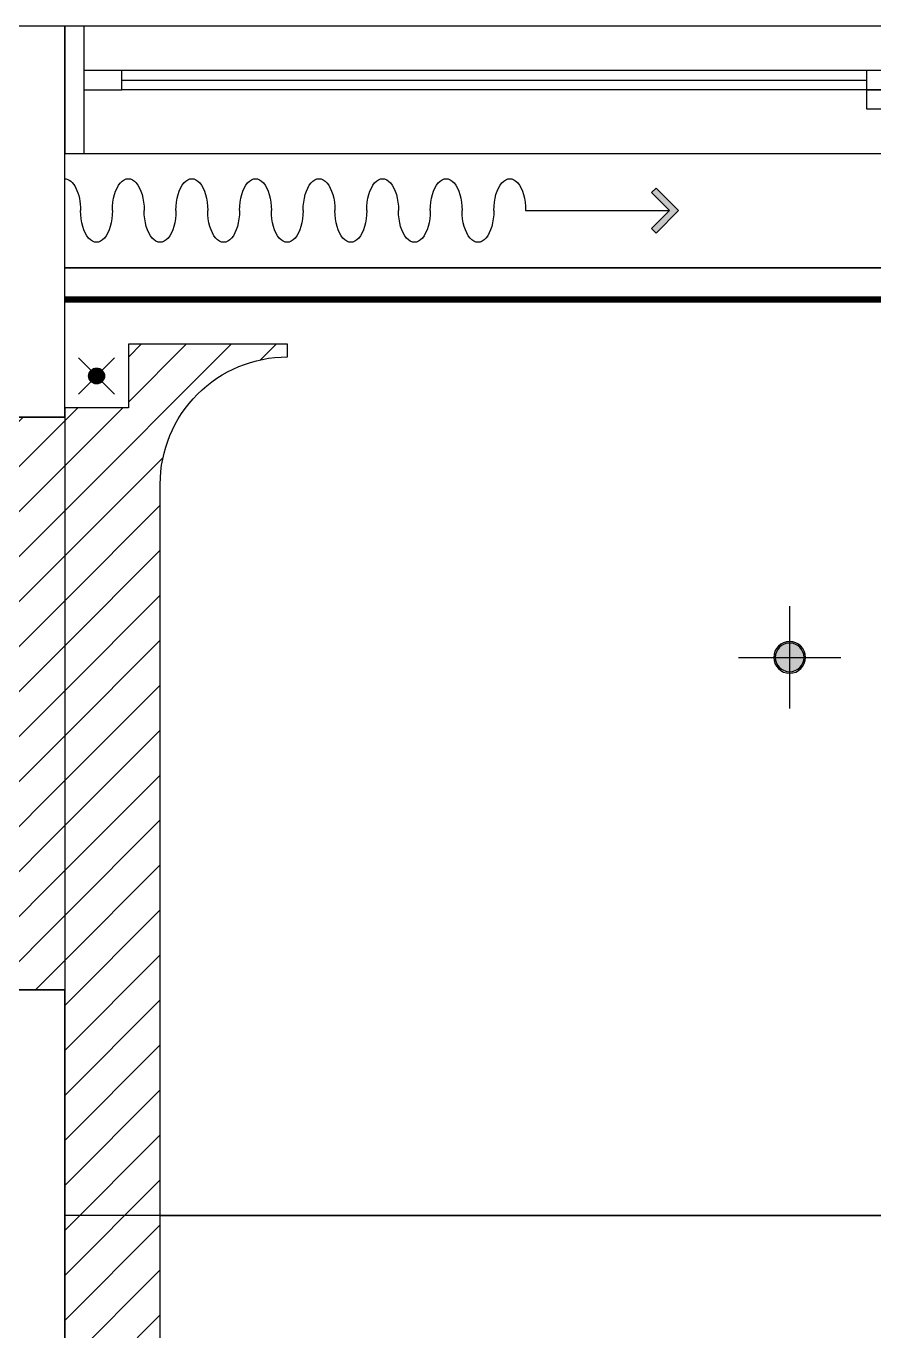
# Model space of a CAD drawing. Header units: inches. Extents: x 3778 to 56227, y -16914 to 35091.
# Drawn here: x 39749 to 41083, y 16468 to 18519 of the extents above; entities that cross this region are included whole.
import ezdxf

# ---------------------------------------------------------------- set-up
doc = ezdxf.new("R2010")
doc.units = ezdxf.units.IN
doc.header["$LTSCALE"] = 100
doc.header["$MEASUREMENT"] = 0
doc.linetypes.add('HID', pattern=[2.5, 1.5, -1])
for name, color, linetype in [('01. F-소품', 3, 'Continuous'), ('03-WAL NEW', 3, 'Continuous'), ('06-LIGHT', 4, 'Continuous'), ('07-DIM WAL', 5, 'Continuous'), ('7', 7, 'Continuous'), ('HAT', 8, 'Continuous'), ('RC-LIGHT', 7, 'Continuous'), ('도면층2', 2, 'Continuous'), ('도면층4', 4, 'Continuous'), ('도면층5', 5, 'Continuous')]:
    doc.layers.add(name, color=color, linetype=linetype)
pattern_1 = [(45, (25800, 0), (-35.35534, 35.35534), [])]

# ---------------------------------------------------------------- blocks, each defined once
blk = doc.blocks.new('FSFF')
at = {"layer": '도면층2'}
for p, q in [((45887.4, 8547.4), (45267.4, 8547.4)), ((45887.4, 7932.4), (45887.4, 8547.4)), ((45887.4, 7932.4), (45687.4, 7932.4)), ((45322.4, 7032.4), (45887.4, 7032.4)), ((45887.4, 3232.4), (45887.4, 7032.4))]:
    blk.add_line(p, q, dxfattribs=at)
at = {"layer": '도면층4'}
for p, q in [((50387.4, 8547.4), (45887.4, 8547.4)), ((45887.4, 8547.4), (45887.4, 8347.4)), ((45917.4, 8547.4), (45917.4, 8347.4)), ((45977.4, 8462.4), (47148.4, 8462.4)), ((45887.4, 8347.4), (50387.4, 8347.4))]:
    blk.add_line(p, q, dxfattribs=at)
for points in [[(45917.4, 8477.4), (45917.4, 8447.4), (45977.4, 8447.4), (45977.4, 8477.4)], [(47148.4, 8477.4), (47148.4, 8447.4), (47208.4, 8447.4), (47208.4, 8477.4)], [(47148.4, 8447.4), (47148.4, 8417.4), (47208.4, 8417.4), (47208.4, 8447.4)]]:
    blk.add_lwpolyline(points, close=True, dxfattribs=at)
at = {"layer": '도면층5'}
for p, q in [((47148.4, 8477.4), (45977.4, 8477.4)), ((47148.4, 8447.4), (45977.4, 8447.4))]:
    blk.add_line(p, q, dxfattribs=at)
blk = doc.blocks.new('1')
at = {"linetype": 'Continuous'}
h = blk.add_hatch(color=4, dxfattribs=at)
h.dxf.hatch_style = 1
edge = h.paths.add_edge_path()
edge.add_arc((11539653.5, -14273503.8), 37.5, 0, 360)
at = {"color": 1, "linetype": 'Continuous'}
for p, q in [((11539653.5, -14273637.1), (11539653.5, -14273370.5)), ((11539520.2, -14273503.8), (11539786.8, -14273503.8))]:
    blk.add_line(p, q, dxfattribs=at)
at = {"color": 4, "linetype": 'Continuous'}
for radius in [41.5, 37.5]:
    blk.add_circle((11539653.5, -14273503.8), radius, dxfattribs=at)
blk = doc.blocks.new('CJWSWJDEH')
at = {"layer": 'HAT'}
h = blk.add_hatch(dxfattribs=at)
h.set_pattern_fill('_USER', color=8, scale=50, angle=45, pattern_type=0)
h.set_pattern_definition(pattern_1)
h.paths.add_polyline_path([(39860.1, 14399.4), (39960.1, 14399.4), (39960.1, 15399.4), (39860.1, 15399.4)], flags=16)
edge = h.paths.add_edge_path()
edge.add_arc((40160.1, 17799.4), 200, 90, 180)
edge.add_line((39960.1, 17799.4), (39960.1, 13204.4))
edge.add_line((39960.1, 13204.4), (39809.8, 13204.4))
edge.add_line((39809.8, 13204.4), (39809.8, 17919.4))
edge.add_line((39809.8, 17919.4), (39910.1, 17919.4))
edge.add_line((39910.1, 17919.4), (39910.1, 18019.4))
edge.add_line((39910.1, 18019.4), (40160.1, 18019.4))
edge.add_line((40160.1, 18019.4), (40160.1, 17999.4))
h = blk.add_hatch(dxfattribs=at)
h.set_pattern_fill('_USER', color=8, scale=50, angle=45, pattern_type=0)
h.set_pattern_definition(pattern_1)
h.paths.add_polyline_path([(39609.8, 17904.4), (39809.8, 17904.4), (39809.8, 17004.4), (39609.8, 17004.4)])
at = {"layer": '03-WAL NEW'}
for p, q in [((40160.1, 18019.4), (39910.1, 18019.4)), ((39910.1, 18019.4), (39910.1, 17919.4)), ((40160.1, 17999.4), (40160.1, 18019.4)), ((39809.8, 17919.4), (39809.8, 13204.4)), ((39910.1, 17919.4), (39809.8, 17919.4)), ((39960.1, 13204.4), (39960.1, 17799.4))]:
    blk.add_line(p, q, dxfattribs=at)
blk.add_lwpolyline([(39960.1, 17799.4), (39960.1, 17799.4, -0.414214), (40160.1, 17999.4), (40160.1, 17999.4)], format="xyb", dxfattribs=at)
blk.add_lwpolyline([(39609.8, 17904.4), (39809.8, 17904.4), (39809.8, 17004.4), (39609.8, 17004.4)], close=True, dxfattribs=at)
at = {"layer": 'RC-LIGHT', "color": 8}
blk.add_line((44339.8, 16649.4), (39809.8, 16649.4), dxfattribs=at)
blk.add_lwpolyline([(39809.8, 18139.4), (44309.8, 18139.4)], dxfattribs=at)
at = {"layer": '07-DIM WAL'}
blk.add_blockref('FSFF', (-6077.6, 9972), dxfattribs=at)
at = {"layer": 'RC-LIGHT', "color": 8, "xscale": 0.3012048192635894, "yscale": 0.3012048192635894, "zscale": 0.3012048192635894, "rotation": 45}
blk.add_blockref('1', (-5457928.8, 600235.7), dxfattribs=at)
blk = doc.blocks.new('FFSFDF')
at = {"layer": '01. F-소품'}
blk.add_hatch(color=8, dxfattribs=at).paths.add_polyline_path([(1567672.9, 1746751.1), (1567679.9, 1746744.1), (1567715.3, 1746779.4), (1567679.9, 1746814.8), (1567672.9, 1746807.7), (1567701.2, 1746779.4)])
at = {"layer": '01. F-소품', "color": 8}
for p, q in [((1567672.9, 1746807.7), (1567679.9, 1746814.8)), ((1567474.8, 1746779.4), (1567701.2, 1746779.4)), ((1567672.9, 1746751.1), (1567679.9, 1746744.1))]:
    blk.add_line(p, q, dxfattribs=at)
for points in [[(1567672.9, 1746807.7), (1567701.2, 1746779.4), (1567672.9, 1746751.1)], [(1567679.9, 1746814.8), (1567715.3, 1746779.4), (1567679.9, 1746744.1)]]:
    blk.add_lwpolyline(points, dxfattribs=at)
for centre, start_param, end_param in [((1566799.8, 1746779.4), 1.570796, 4.712389), ((1566899.8, 1746779.4), 1.570796, 4.712389), ((1566999.8, 1746779.4), 1.570796, 4.712389), ((1567099.8, 1746779.4), 1.570796, 4.712389), ((1567199.8, 1746779.4), 1.570796, 4.712389), ((1567299.8, 1746779.4), 1.570796, 4.712389), ((1567399.8, 1746779.4), 1.570796, 4.712389), ((1566749.8, 1746779.4), 6.283185, 7.853982), ((1566849.8, 1746779.4), 4.712389, 7.853982), ((1566949.8, 1746779.4), 4.712389, 7.853982), ((1567049.8, 1746779.4), 4.712389, 7.853982), ((1567149.8, 1746779.4), 4.712389, 7.853982), ((1567249.8, 1746779.4), 4.712389, 7.853982), ((1567349.8, 1746779.4), 4.712389, 7.853982), ((1567449.8, 1746779.4), 4.712389, 7.853982)]:
    blk.add_ellipse(centre, major_axis=(0, -50), ratio=0.5, start_param=start_param, end_param=end_param, dxfattribs=at)

msp = doc.modelspace()

# ---------------------------------------------------------------- linework, layer by layer
at = {"layer": '06-LIGHT'}
for p, q in [((44309.8, 18139.4), (39809.8, 18139.4)), ((39960.1, 16649.4), (44339.8, 16649.4))]:
    msp.add_line(p, q, dxfattribs=at)
at = {"layer": '06-LIGHT', "color": 10, "linetype": 'HID', "const_width": 10}
msp.add_lwpolyline([(44309.8, 18089.4), (39809.8, 18089.4)], dxfattribs=at)

# ---------------------------------------------------------------- block references
at = {"color": 0, "xscale": -1, "rotation": 180}
msp.add_blockref('FFSFDF', (-1526940, 1765008.9), dxfattribs=at)
at = {"layer": '7'}
msp.add_blockref('CJWSWJDEH', (0, 0), dxfattribs=at)
at = {"layer": 'RC-LIGHT', "xscale": -0.6024096385271789, "yscale": 0.6024096385271789, "zscale": 0.6024096385271789, "rotation": 180}
msp.add_blockref('1', (-6910648.5, -8580969.3), dxfattribs=at)

doc.saveas('drawing.dxf')
